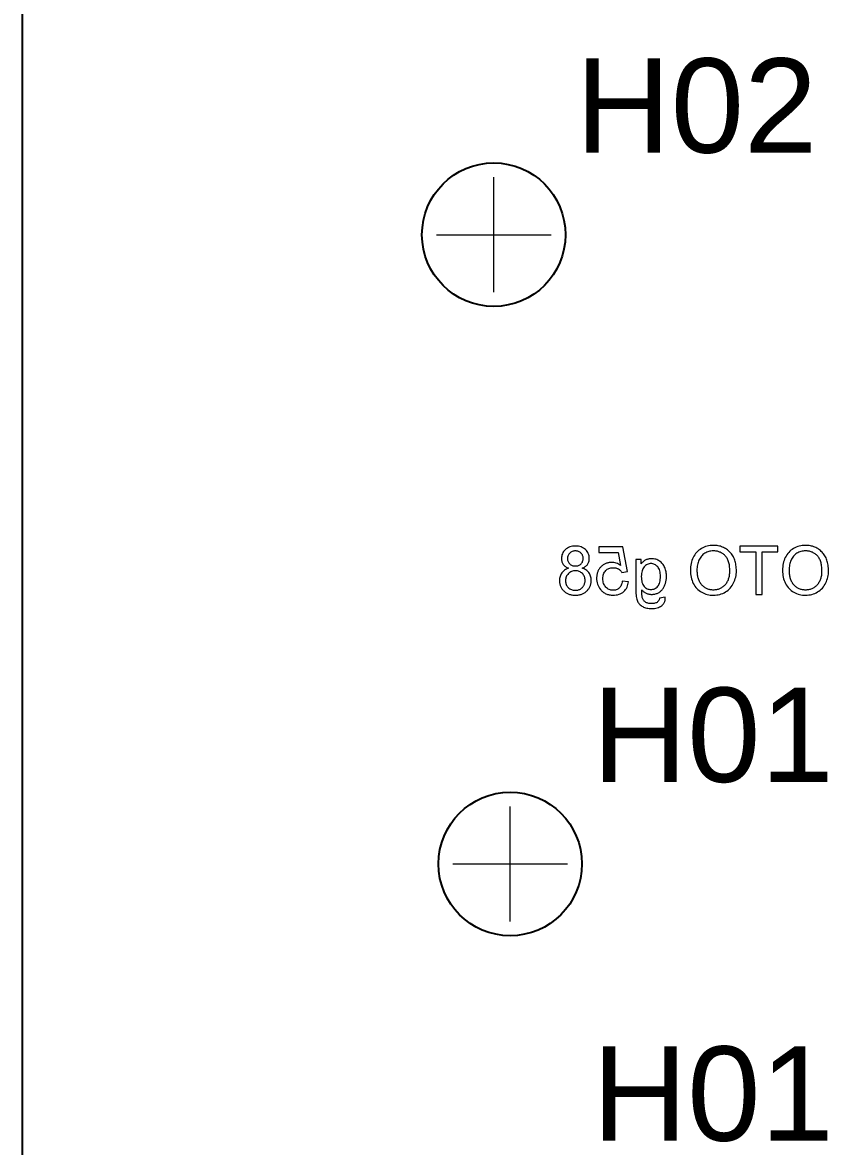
# Model space of a CAD drawing. Header units: millimetres. Extents: x 38 to 970, y 105 to 390.
# Drawn here: x 43.57 to 71.67, y 279.08 to 318.25 of the extents above; entities that cross this region are included whole.
import ezdxf

# ---------------------------------------------------------------- set-up
doc = ezdxf.new("R2010")
doc.units = ezdxf.units.MM
doc.linetypes.add('WP_HIDDEN', pattern=[2.3, 1.5, -0.8])
for name, color, linetype, lineweight in [('ANNOTATIONS', 7, 'CONTINUOUS', 18), ('HIDDEN', 7, 'WP_HIDDEN', 13), ('VISIBLE', 7, 'CONTINUOUS', 25)]:
    doc.layers.add(name, color=color, linetype=linetype, lineweight=lineweight)
doc.styles.add('CJK', font='Arial Unicode.ttf')

msp = doc.modelspace()

# ---------------------------------------------------------------- linework, layer by layer
at = {"layer": 'ANNOTATIONS'}
for p, q in [((59.99681, 308.85395), (59.99681, 312.85395)), ((57.99681, 310.85395), (61.99681, 310.85395)), ((60.57143, 286.92857), (60.57143, 290.92857)), ((58.57143, 288.92857), (62.57143, 288.92857))]:
    msp.add_line(p, q, dxfattribs=at)
at = {"layer": 'HIDDEN', "ltscale": 1.428571}
for p, q in [((62.74044, 299.99772), (62.69223, 299.98775)), ((62.79133, 300.0037), (62.74044, 299.99772)), ((62.84491, 300.00569), (62.79133, 300.0037)), ((62.89818, 300.00374), (62.84491, 300.00569)), ((62.94873, 299.9979), (62.89818, 300.00374)), ((62.99657, 299.98815), (62.94873, 299.9979)), ((67.43139, 300.00083), (67.37976, 299.98522)), ((67.48444, 300.01297), (67.43139, 300.00083)), ((67.53893, 300.02164), (67.48444, 300.01297)), ((67.59484, 300.02684), (67.53893, 300.02164)), ((67.65219, 300.02857), (67.59484, 300.02684)), ((67.69601, 300.02765), (67.65219, 300.02857)), ((67.73881, 300.02488), (67.69601, 300.02765)), ((67.7806, 300.02027), (67.73881, 300.02488)), ((67.82136, 300.01381), (67.7806, 300.02027)), ((67.86111, 300.0055), (67.82136, 300.01381)), ((67.89984, 299.99535), (67.86111, 300.0055)), ((67.93755, 299.98335), (67.89984, 299.99535)), ((68.57314, 299.99883), (68.57314, 299.80091)), ((69.90253, 299.99883), (68.57314, 299.99883)), ((69.90253, 299.80091), (69.90253, 299.99883)), ((70.64272, 300.00083), (70.5911, 299.98522)), ((70.69578, 300.01297), (70.64272, 300.00083)), ((70.75026, 300.02164), (70.69578, 300.01297)), ((70.80618, 300.02684), (70.75026, 300.02164)), ((70.86352, 300.02857), (70.80618, 300.02684)), ((70.90735, 300.02765), (70.86352, 300.02857)), ((70.95015, 300.02488), (70.90735, 300.02765)), ((70.99193, 300.02027), (70.95015, 300.02488)), ((71.0327, 300.01381), (70.99193, 300.02027)), ((71.07245, 300.0055), (71.0327, 300.01381)), ((71.11117, 299.99535), (71.07245, 300.0055)), ((71.14888, 299.98335), (71.11117, 299.99535)), ((62.35964, 299.61242), (62.35754, 299.56752)), ((62.36591, 299.65558), (62.35964, 299.61242)), ((62.37637, 299.697), (62.36591, 299.65558)), ((62.39101, 299.7367), (62.37637, 299.697)), ((62.40983, 299.77466), (62.39101, 299.7367)), ((62.43284, 299.81088), (62.40983, 299.77466)), ((62.46003, 299.84537), (62.43284, 299.81088)), ((62.4914, 299.87813), (62.46003, 299.84537)), ((62.5262, 299.90803), (62.4914, 299.87813)), ((62.56369, 299.93394), (62.5262, 299.90803)), ((62.60385, 299.95586), (62.56369, 299.93394)), ((62.57409, 299.62304), (62.57042, 299.59642)), ((62.58021, 299.64854), (62.57409, 299.62304)), ((62.58878, 299.67292), (62.58021, 299.64854)), ((62.5998, 299.69616), (62.58878, 299.67292)), ((62.61327, 299.71828), (62.5998, 299.69616)), ((62.6467, 299.9738), (62.60385, 299.95586)), ((62.62919, 299.73928), (62.61327, 299.71828)), ((62.64756, 299.75915), (62.62919, 299.73928)), ((62.69223, 299.98775), (62.6467, 299.9738)), ((62.66775, 299.77725), (62.64756, 299.75915)), ((62.68914, 299.79293), (62.66775, 299.77725)), ((62.71172, 299.80621), (62.68914, 299.79293)), ((62.73551, 299.81707), (62.71172, 299.80621)), ((62.76049, 299.82551), (62.73551, 299.81707)), ((62.78667, 299.83155), (62.76049, 299.82551)), ((62.81405, 299.83517), (62.78667, 299.83155)), ((62.84262, 299.83637), (62.81405, 299.83517)), ((62.87145, 299.83519), (62.84262, 299.83637)), ((62.89904, 299.83165), (62.87145, 299.83519)), ((62.92537, 299.82575), (62.89904, 299.83165)), ((62.95045, 299.81749), (62.92537, 299.82575)), ((62.97427, 299.80688), (62.95045, 299.81749)), ((62.99685, 299.7939), (62.97427, 299.80688)), ((63.04168, 299.97452), (62.99657, 299.98815)), ((63.01818, 299.77856), (62.99685, 299.7939)), ((63.03825, 299.76086), (63.01818, 299.77856)), ((63.05648, 299.74152), (63.03825, 299.76086)), ((63.08408, 299.95698), (63.04168, 299.97452)), ((63.07229, 299.72125), (63.05648, 299.74152)), ((63.08566, 299.70005), (63.07229, 299.72125)), ((63.12377, 299.93555), (63.08408, 299.95698)), ((63.0966, 299.67792), (63.08566, 299.70005)), ((63.10511, 299.65486), (63.0966, 299.67792)), ((63.11118, 299.63087), (63.10511, 299.65486)), ((63.11483, 299.60595), (63.11118, 299.63087)), ((63.11605, 299.58011), (63.11483, 299.60595)), ((63.16074, 299.91022), (63.12377, 299.93555)), ((63.19499, 299.88099), (63.16074, 299.91022)), ((63.22582, 299.8489), (63.19499, 299.88099)), ((63.25255, 299.81499), (63.22582, 299.8489)), ((63.27516, 299.77926), (63.25255, 299.81499)), ((63.29366, 299.7417), (63.27516, 299.77926)), ((63.30805, 299.70232), (63.29366, 299.7417)), ((63.31833, 299.66112), (63.30805, 299.70232)), ((63.3245, 299.61809), (63.31833, 299.66112)), ((63.32655, 299.57324), (63.3245, 299.61809)), ((63.66176, 299.97595), (63.66176, 299.77917)), ((64.49577, 299.97595), (63.66176, 299.97595)), ((63.66176, 299.77917), (64.33102, 299.77917)), ((64.33102, 299.77917), (64.4214, 299.32842)), ((64.65822, 299.11448), (64.49577, 299.97595)), ((66.94917, 299.60813), (66.92625, 299.55768)), ((66.97501, 299.65639), (66.94917, 299.60813)), ((67.00362, 299.70191), (66.97501, 299.65639)), ((67.035, 299.7447), (67.00362, 299.70191)), ((67.06915, 299.78475), (67.035, 299.7447)), ((67.10608, 299.82206), (67.06915, 299.78475)), ((67.14577, 299.85664), (67.10608, 299.82206)), ((67.18823, 299.88849), (67.14577, 299.85664)), ((67.2103, 299.62151), (67.18799, 299.58869)), ((67.23347, 299.9176), (67.18823, 299.88849)), ((67.23461, 299.65218), (67.2103, 299.62151)), ((67.2808, 299.94361), (67.23347, 299.9176)), ((67.26092, 299.68071), (67.23461, 299.65218)), ((67.28924, 299.70709), (67.26092, 299.68071)), ((67.32957, 299.96615), (67.2808, 299.94361)), ((67.31956, 299.73133), (67.28924, 299.70709)), ((67.35188, 299.75343), (67.31956, 299.73133)), ((67.37976, 299.98522), (67.32957, 299.96615)), ((67.38571, 299.77314), (67.35188, 299.75343)), ((67.42055, 299.79022), (67.38571, 299.77314)), ((67.45642, 299.80467), (67.42055, 299.79022)), ((67.49331, 299.81649), (67.45642, 299.80467)), ((67.53121, 299.82569), (67.49331, 299.81649)), ((67.57014, 299.83226), (67.53121, 299.82569)), ((67.61008, 299.8362), (67.57014, 299.83226)), ((67.65104, 299.83752), (67.61008, 299.8362)), ((67.68025, 299.83688), (67.65104, 299.83752)), ((67.70893, 299.83499), (67.68025, 299.83688)), ((67.73711, 299.83182), (67.70893, 299.83499)), ((67.76477, 299.8274), (67.73711, 299.83182)), ((67.79192, 299.82171), (67.76477, 299.8274)), ((67.81855, 299.81475), (67.79192, 299.82171)), ((67.84467, 299.80653), (67.81855, 299.81475)), ((67.87027, 299.79705), (67.84467, 299.80653)), ((67.89536, 299.7863), (67.87027, 299.79705)), ((67.91994, 299.77428), (67.89536, 299.7863)), ((67.944, 299.761), (67.91994, 299.77428)), ((67.97424, 299.96951), (67.93755, 299.98335)), ((67.96755, 299.74646), (67.944, 299.761)), ((67.99059, 299.73065), (67.96755, 299.74646)), ((68.00991, 299.95382), (67.97424, 299.96951)), ((68.01311, 299.71357), (67.99059, 299.73065)), ((68.04456, 299.93629), (68.00991, 299.95382)), ((68.03511, 299.69524), (68.01311, 299.71357)), ((68.05661, 299.67563), (68.03511, 299.69524)), ((68.07819, 299.91691), (68.04456, 299.93629)), ((68.07718, 299.65455), (68.05661, 299.67563)), ((68.09643, 299.63178), (68.07718, 299.65455)), ((68.11081, 299.89568), (68.07819, 299.91691)), ((68.11434, 299.60731), (68.09643, 299.63178)), ((68.1424, 299.87261), (68.11081, 299.89568)), ((68.13094, 299.58114), (68.11434, 299.60731)), ((68.17298, 299.8477), (68.1424, 299.87261)), ((68.20254, 299.82093), (68.17298, 299.8477)), ((68.23107, 299.79233), (68.20254, 299.82093)), ((68.25823, 299.76209), (68.23107, 299.79233)), ((68.28363, 299.73043), (68.25823, 299.76209)), ((68.30728, 299.69736), (68.28363, 299.73043)), ((68.32918, 299.66287), (68.30728, 299.69736)), ((68.34932, 299.62696), (68.32918, 299.66287)), ((68.36772, 299.58964), (68.34932, 299.62696)), ((68.57314, 299.80091), (69.12801, 299.80091)), ((69.12801, 299.80091), (69.12801, 298.32166)), ((69.34995, 299.80091), (69.90253, 299.80091)), ((69.34995, 298.32166), (69.34995, 299.80091)), ((70.16051, 299.60813), (70.13758, 299.55768)), ((70.18635, 299.65639), (70.16051, 299.60813)), ((70.21496, 299.70191), (70.18635, 299.65639)), ((70.24634, 299.7447), (70.21496, 299.70191)), ((70.28049, 299.78475), (70.24634, 299.7447)), ((70.31741, 299.82206), (70.28049, 299.78475)), ((70.35711, 299.85664), (70.31741, 299.82206)), ((70.39957, 299.88849), (70.35711, 299.85664)), ((70.42164, 299.62151), (70.39933, 299.58869)), ((70.4448, 299.9176), (70.39957, 299.88849)), ((70.44595, 299.65218), (70.42164, 299.62151)), ((70.49214, 299.94361), (70.4448, 299.9176)), ((70.47226, 299.68071), (70.44595, 299.65218)), ((70.50058, 299.70709), (70.47226, 299.68071)), ((70.5409, 299.96615), (70.49214, 299.94361)), ((70.53089, 299.73133), (70.50058, 299.70709)), ((70.56321, 299.75343), (70.53089, 299.73133)), ((70.5911, 299.98522), (70.5409, 299.96615)), ((70.59704, 299.77314), (70.56321, 299.75343)), ((70.63189, 299.79022), (70.59704, 299.77314)), ((70.66776, 299.80467), (70.63189, 299.79022)), ((70.70464, 299.81649), (70.66776, 299.80467)), ((70.74255, 299.82569), (70.70464, 299.81649)), ((70.78147, 299.83226), (70.74255, 299.82569)), ((70.82142, 299.8362), (70.78147, 299.83226)), ((70.86238, 299.83752), (70.82142, 299.8362)), ((70.89158, 299.83688), (70.86238, 299.83752)), ((70.92027, 299.83499), (70.89158, 299.83688)), ((70.94845, 299.83182), (70.92027, 299.83499)), ((70.97611, 299.8274), (70.94845, 299.83182)), ((71.00325, 299.82171), (70.97611, 299.8274)), ((71.02988, 299.81475), (71.00325, 299.82171)), ((71.056, 299.80653), (71.02988, 299.81475)), ((71.08161, 299.79705), (71.056, 299.80653)), ((71.1067, 299.7863), (71.08161, 299.79705)), ((71.13128, 299.77428), (71.1067, 299.7863)), ((71.15534, 299.761), (71.13128, 299.77428)), ((71.18557, 299.96951), (71.14888, 299.98335)), ((71.17889, 299.74646), (71.15534, 299.761)), ((71.20192, 299.73065), (71.17889, 299.74646)), ((71.22124, 299.95382), (71.18557, 299.96951)), ((71.22444, 299.71357), (71.20192, 299.73065)), ((71.2559, 299.93629), (71.22124, 299.95382)), ((71.24645, 299.69524), (71.22444, 299.71357)), ((71.26794, 299.67563), (71.24645, 299.69524)), ((71.28953, 299.91691), (71.2559, 299.93629)), ((71.28852, 299.65455), (71.26794, 299.67563)), ((71.30776, 299.63178), (71.28852, 299.65455)), ((71.32214, 299.89568), (71.28953, 299.91691)), ((71.32568, 299.60731), (71.30776, 299.63178)), ((71.35374, 299.87261), (71.32214, 299.89568)), ((71.34227, 299.58114), (71.32568, 299.60731)), ((71.38432, 299.8477), (71.35374, 299.87261)), ((71.41387, 299.82093), (71.38432, 299.8477)), ((71.44241, 299.79233), (71.41387, 299.82093)), ((71.46956, 299.76209), (71.44241, 299.79233)), ((71.49497, 299.73043), (71.46956, 299.76209)), ((71.51862, 299.69736), (71.49497, 299.73043)), ((71.54051, 299.66287), (71.51862, 299.69736)), ((71.56066, 299.62696), (71.54051, 299.66287)), ((71.57905, 299.58964), (71.56066, 299.62696)), ((62.35754, 299.56752), (62.3585, 299.53882)), ((62.3585, 299.53882), (62.36137, 299.51107)), ((62.36137, 299.51107), (62.36615, 299.48426)), ((62.36615, 299.48426), (62.37285, 299.45841)), ((62.37285, 299.45841), (62.38145, 299.4335)), ((62.38145, 299.4335), (62.39197, 299.40954)), ((62.39197, 299.40954), (62.40441, 299.38652)), ((62.40441, 299.38652), (62.41875, 299.36445)), ((62.41875, 299.36445), (62.43504, 299.34348)), ((62.43504, 299.34348), (62.45332, 299.32373)), ((62.45332, 299.32373), (62.47358, 299.30522)), ((62.47358, 299.30522), (62.49583, 299.28794)), ((62.49583, 299.28794), (62.52006, 299.2719)), ((62.52006, 299.2719), (62.54628, 299.25709)), ((62.5672, 299.21762), (62.53205, 299.20214)), ((62.54628, 299.25709), (62.57447, 299.24351)), ((62.60466, 299.23117), (62.5672, 299.21762)), ((62.57042, 299.59642), (62.56919, 299.56867)), ((62.56919, 299.56867), (62.57038, 299.54202)), ((62.57038, 299.54202), (62.57395, 299.51643)), ((62.57395, 299.51643), (62.57989, 299.4919)), ((62.57447, 299.24351), (62.60466, 299.23117)), ((62.57989, 299.4919), (62.58821, 299.46842)), ((62.58821, 299.46842), (62.59891, 299.44599)), ((62.59891, 299.44599), (62.61199, 299.42462)), ((62.61199, 299.42462), (62.62744, 299.40431)), ((62.62744, 299.40431), (62.64527, 299.38505)), ((62.64527, 299.38505), (62.66496, 299.36748)), ((62.66496, 299.36748), (62.68599, 299.35226)), ((62.68599, 299.35226), (62.70836, 299.33938)), ((62.70836, 299.33938), (62.73208, 299.32884)), ((62.73208, 299.32884), (62.75713, 299.32065)), ((62.75713, 299.32065), (62.78352, 299.31479)), ((62.78352, 299.31479), (62.81126, 299.31128)), ((62.81126, 299.31128), (62.84033, 299.31011)), ((62.84033, 299.31011), (62.87022, 299.31129)), ((62.87022, 299.31129), (62.89868, 299.31483)), ((62.89868, 299.31483), (62.92571, 299.32073)), ((62.92571, 299.32073), (62.9513, 299.32899)), ((62.9513, 299.32899), (62.97547, 299.33961)), ((62.97547, 299.33961), (62.99821, 299.35258)), ((62.99821, 299.35258), (63.01952, 299.36792)), ((63.01952, 299.36792), (63.0394, 299.38562)), ((63.0394, 299.38562), (63.05736, 299.40517)), ((63.05736, 299.40517), (63.07293, 299.42609)), ((63.07293, 299.42609), (63.0861, 299.44836)), ((63.07486, 299.23117), (63.10586, 299.24352)), ((63.11209, 299.22006), (63.07486, 299.23117)), ((63.0861, 299.44836), (63.09688, 299.47199)), ((63.09688, 299.47199), (63.10527, 299.49698)), ((63.10527, 299.49698), (63.11126, 299.52333)), ((63.10586, 299.24352), (63.13478, 299.25713)), ((63.11126, 299.52333), (63.11485, 299.55104)), ((63.14711, 299.20675), (63.11209, 299.22006)), ((63.11485, 299.55104), (63.11605, 299.58011)), ((63.13478, 299.25713), (63.16163, 299.27198)), ((63.16163, 299.27198), (63.18641, 299.28809)), ((63.18641, 299.28809), (63.20911, 299.30545)), ((63.20911, 299.30545), (63.22974, 299.32405)), ((63.22974, 299.32405), (63.24829, 299.34391)), ((63.24829, 299.34391), (63.26477, 299.36502)), ((63.26477, 299.36502), (63.27925, 299.3873)), ((63.27925, 299.3873), (63.2918, 299.41064)), ((63.2918, 299.41064), (63.30242, 299.43506)), ((63.30242, 299.43506), (63.31111, 299.46055)), ((63.31111, 299.46055), (63.31786, 299.48712)), ((63.31786, 299.48712), (63.32269, 299.51475)), ((63.32269, 299.51475), (63.32559, 299.54346)), ((63.32559, 299.54346), (63.32655, 299.57324)), ((63.68251, 299.22139), (63.66776, 299.2)), ((63.69844, 299.24211), (63.68251, 299.22139)), ((63.71554, 299.26215), (63.69844, 299.24211)), ((63.73383, 299.28151), (63.71554, 299.26215)), ((63.75298, 299.29993), (63.73383, 299.28151)), ((63.77266, 299.31717), (63.75298, 299.29993)), ((63.79287, 299.33322), (63.77266, 299.31717)), ((63.81363, 299.34808), (63.79287, 299.33322)), ((63.83492, 299.36175), (63.81363, 299.34808)), ((63.85674, 299.37423), (63.83492, 299.36175)), ((63.87911, 299.38552), (63.85674, 299.37423)), ((63.90201, 299.39563), (63.87911, 299.38552)), ((63.92544, 299.40454), (63.90201, 299.39563)), ((63.94941, 299.41227), (63.92544, 299.40454)), ((63.97392, 299.41881), (63.94941, 299.41227)), ((63.9536, 299.19449), (63.98312, 299.21199)), ((63.99896, 299.42416), (63.97392, 299.41881)), ((63.98312, 299.21199), (64.01455, 299.22631)), ((64.02454, 299.42832), (63.99896, 299.42416)), ((64.01455, 299.22631), (64.0479, 299.23745)), ((64.05066, 299.43129), (64.02454, 299.42832)), ((64.0479, 299.23745), (64.08316, 299.2454)), ((64.07731, 299.43307), (64.05066, 299.43129)), ((64.1045, 299.43367), (64.07731, 299.43307)), ((64.08316, 299.2454), (64.12033, 299.25017)), ((64.14574, 299.43202), (64.1045, 299.43367)), ((64.12033, 299.25017), (64.15942, 299.25176)), ((64.18652, 299.42709), (64.14574, 299.43202)), ((64.15942, 299.25176), (64.184, 299.25106)), ((64.184, 299.25106), (64.20797, 299.24894)), ((64.22683, 299.41887), (64.18652, 299.42709)), ((64.20797, 299.24894), (64.23133, 299.24541)), ((64.26667, 299.40735), (64.22683, 299.41887)), ((64.23133, 299.24541), (64.25409, 299.24047)), ((64.25409, 299.24047), (64.27623, 299.23411)), ((64.30605, 299.39255), (64.26667, 299.40735)), ((64.27623, 299.23411), (64.29777, 299.22635)), ((64.29777, 299.22635), (64.31871, 299.21717)), ((64.34497, 299.37446), (64.30605, 299.39255)), ((64.31871, 299.21717), (64.33903, 299.20657)), ((64.38342, 299.35308), (64.34497, 299.37446)), ((64.4214, 299.32842), (64.38342, 299.35308)), ((64.94881, 299.53663), (64.94881, 298.4864)), ((65.13872, 299.53663), (64.94881, 299.53663)), ((65.13872, 299.39019), (65.13872, 299.53663)), ((65.15646, 299.41125), (65.13872, 299.39019)), ((65.17479, 299.43095), (65.15646, 299.41125)), ((65.19371, 299.44929), (65.17479, 299.43095)), ((65.19667, 299.21687), (65.17966, 299.17998)), ((65.21323, 299.46627), (65.19371, 299.44929)), ((65.21677, 299.25033), (65.19667, 299.21687)), ((65.23333, 299.4819), (65.21323, 299.46627)), ((65.23997, 299.28037), (65.21677, 299.25033)), ((65.25402, 299.49616), (65.23333, 299.4819)), ((65.26534, 299.30691), (65.23997, 299.28037)), ((65.2753, 299.50907), (65.25402, 299.49616)), ((65.29199, 299.32992), (65.26534, 299.30691)), ((65.29717, 299.52062), (65.2753, 299.50907)), ((65.3199, 299.34938), (65.29199, 299.32992)), ((65.31963, 299.5308), (65.29717, 299.52062)), ((65.34268, 299.53963), (65.31963, 299.5308)), ((65.34908, 299.36531), (65.3199, 299.34938)), ((65.36632, 299.54711), (65.34268, 299.53963)), ((65.37953, 299.3777), (65.34908, 299.36531)), ((65.39055, 299.55322), (65.36632, 299.54711)), ((65.41125, 299.38655), (65.37953, 299.3777)), ((65.41537, 299.55798), (65.39055, 299.55322)), ((65.44424, 299.39186), (65.41125, 299.38655)), ((65.44078, 299.56137), (65.41537, 299.55798)), ((65.46678, 299.56341), (65.44078, 299.56137)), ((65.4785, 299.39363), (65.44424, 299.39186)), ((65.49337, 299.56409), (65.46678, 299.56341)), ((65.51218, 299.39188), (65.4785, 299.39363)), ((65.53305, 299.56284), (65.49337, 299.56409)), ((65.54457, 299.38665), (65.51218, 299.39188)), ((65.57142, 299.55908), (65.53305, 299.56284)), ((65.57567, 299.37794), (65.54457, 299.38665)), ((65.60848, 299.55283), (65.57142, 299.55908)), ((65.60549, 299.36574), (65.57567, 299.37794)), ((65.63402, 299.35005), (65.60549, 299.36574)), ((65.64424, 299.54407), (65.60848, 299.55283)), ((65.66126, 299.33088), (65.63402, 299.35005)), ((65.6787, 299.53281), (65.64424, 299.54407)), ((65.68722, 299.30822), (65.66126, 299.33088)), ((65.71185, 299.51904), (65.6787, 299.53281)), ((65.71189, 299.28208), (65.68722, 299.30822)), ((65.7437, 299.50278), (65.71185, 299.51904)), ((65.73441, 299.25251), (65.71189, 299.28208)), ((65.75393, 299.21955), (65.73441, 299.25251)), ((65.77424, 299.48401), (65.7437, 299.50278)), ((65.77045, 299.18322), (65.75393, 299.21955)), ((65.80324, 299.46294), (65.77424, 299.48401)), ((65.83047, 299.43978), (65.80324, 299.46294)), ((65.85594, 299.41453), (65.83047, 299.43978)), ((65.87963, 299.38719), (65.85594, 299.41453)), ((65.90156, 299.35776), (65.87963, 299.38719)), ((65.92171, 299.32623), (65.90156, 299.35776)), ((65.9401, 299.29262), (65.92171, 299.32623)), ((65.95671, 299.25691), (65.9401, 299.29262)), ((65.97146, 299.21974), (65.95671, 299.25691)), ((65.98424, 299.18173), (65.97146, 299.21974)), ((66.85288, 299.22004), (66.85136, 299.15795)), ((66.85747, 299.28047), (66.85288, 299.22004)), ((66.86511, 299.33924), (66.85747, 299.28047)), ((66.87581, 299.39634), (66.86511, 299.33924)), ((66.88957, 299.45178), (66.87581, 299.39634)), ((66.90638, 299.50556), (66.88957, 299.45178)), ((66.92625, 299.55768), (66.90638, 299.50556)), ((67.08125, 299.20948), (67.08016, 299.1591)), ((67.08449, 299.25824), (67.08125, 299.20948)), ((67.0899, 299.30536), (67.08449, 299.25824)), ((67.09747, 299.35087), (67.0899, 299.30536)), ((67.1072, 299.39474), (67.09747, 299.35087)), ((67.1191, 299.43699), (67.1072, 299.39474)), ((67.13316, 299.47762), (67.1191, 299.43699)), ((67.14938, 299.51661), (67.13316, 299.47762)), ((67.16768, 299.55372), (67.14938, 299.51661)), ((67.18799, 299.58869), (67.16768, 299.55372)), ((68.1462, 299.55329), (68.13094, 299.58114)), ((68.16014, 299.52373), (68.1462, 299.55329)), ((68.17274, 299.49249), (68.16014, 299.52373)), ((68.18403, 299.45955), (68.17274, 299.49249)), ((68.19398, 299.42492), (68.18403, 299.45955)), ((68.20261, 299.38859), (68.19398, 299.42492)), ((68.20991, 299.35057), (68.20261, 299.38859)), ((68.21588, 299.31086), (68.20991, 299.35057)), ((68.22053, 299.26945), (68.21588, 299.31086)), ((68.22384, 299.22635), (68.22053, 299.26945)), ((68.22584, 299.18156), (68.22384, 299.22635)), ((68.38436, 299.5509), (68.36772, 299.58964)), ((68.39925, 299.51075), (68.38436, 299.5509)), ((68.41239, 299.46918), (68.39925, 299.51075)), ((68.42378, 299.42619), (68.41239, 299.46918)), ((68.43341, 299.38178), (68.42378, 299.42619)), ((68.44129, 299.33596), (68.43341, 299.38178)), ((68.44742, 299.28872), (68.44129, 299.33596)), ((68.4518, 299.24006), (68.44742, 299.28872)), ((68.45443, 299.18999), (68.4518, 299.24006)), ((70.06422, 299.22004), (70.06269, 299.15795)), ((70.06881, 299.28047), (70.06422, 299.22004)), ((70.07645, 299.33924), (70.06881, 299.28047)), ((70.08715, 299.39634), (70.07645, 299.33924)), ((70.1009, 299.45178), (70.08715, 299.39634)), ((70.11771, 299.50556), (70.1009, 299.45178)), ((70.13758, 299.55768), (70.11771, 299.50556)), ((70.29258, 299.20948), (70.2915, 299.1591)), ((70.29583, 299.25824), (70.29258, 299.20948)), ((70.30123, 299.30536), (70.29583, 299.25824)), ((70.30881, 299.35087), (70.30123, 299.30536)), ((70.31854, 299.39474), (70.30881, 299.35087)), ((70.33043, 299.43699), (70.31854, 299.39474)), ((70.34449, 299.47762), (70.33043, 299.43699)), ((70.36072, 299.51661), (70.34449, 299.47762)), ((70.37902, 299.55372), (70.36072, 299.51661)), ((70.39933, 299.58869), (70.37902, 299.55372)), ((71.35754, 299.55329), (71.34227, 299.58114)), ((71.37147, 299.52373), (71.35754, 299.55329)), ((71.38408, 299.49249), (71.37147, 299.52373)), ((71.39536, 299.45955), (71.38408, 299.49249)), ((71.40532, 299.42492), (71.39536, 299.45955)), ((71.41394, 299.38859), (71.40532, 299.42492)), ((71.42124, 299.35057), (71.41394, 299.38859)), ((71.42722, 299.31086), (71.42124, 299.35057)), ((71.43186, 299.26945), (71.42722, 299.31086)), ((71.43518, 299.22635), (71.43186, 299.26945)), ((71.43717, 299.18156), (71.43518, 299.22635)), ((71.5957, 299.5509), (71.57905, 299.58964)), ((71.61059, 299.51075), (71.5957, 299.5509)), ((71.62372, 299.46918), (71.61059, 299.51075)), ((71.63511, 299.42619), (71.62372, 299.46918)), ((71.64475, 299.38178), (71.63511, 299.42619)), ((71.65263, 299.33596), (71.64475, 299.38178)), ((71.65876, 299.28872), (71.65263, 299.33596)), ((71.66314, 299.24006), (71.65876, 299.28872)), ((71.66577, 299.18999), (71.66314, 299.24006)), ((62.29016, 298.83923), (62.2889, 298.80101)), ((62.29394, 298.87609), (62.29016, 298.83923)), ((62.30024, 298.91159), (62.29394, 298.87609)), ((62.30907, 298.94573), (62.30024, 298.91159)), ((62.32041, 298.97852), (62.30907, 298.94573)), ((62.33427, 299.00994), (62.32041, 298.97852)), ((62.35065, 299.04001), (62.33427, 299.00994)), ((62.36956, 299.06872), (62.35065, 299.04001)), ((62.39087, 299.09578), (62.36956, 299.06872)), ((62.4145, 299.12091), (62.39087, 299.09578)), ((62.44042, 299.14412), (62.4145, 299.12091)), ((62.46866, 299.16539), (62.44042, 299.14412)), ((62.4992, 299.18473), (62.46866, 299.16539)), ((62.53205, 299.20214), (62.4992, 299.18473)), ((62.50095, 298.8351), (62.49941, 298.79872)), ((62.50559, 298.86987), (62.50095, 298.8351)), ((62.51332, 298.90303), (62.50559, 298.86987)), ((62.52415, 298.93458), (62.51332, 298.90303)), ((62.53806, 298.96452), (62.52415, 298.93458)), ((62.55507, 298.99285), (62.53806, 298.96452)), ((62.57517, 299.01958), (62.55507, 298.99285)), ((62.59837, 299.04469), (62.57517, 299.01958)), ((62.62388, 299.06748), (62.59837, 299.04469)), ((62.65096, 299.08724), (62.62388, 299.06748)), ((62.67958, 299.10395), (62.65096, 299.08724)), ((62.70977, 299.11762), (62.67958, 299.10395)), ((62.74151, 299.12826), (62.70977, 299.11762)), ((62.7748, 299.13586), (62.74151, 299.12826)), ((62.80965, 299.14042), (62.7748, 299.13586)), ((62.84605, 299.14194), (62.80965, 299.14042)), ((62.8816, 299.14043), (62.84605, 299.14194)), ((62.91559, 299.13593), (62.8816, 299.14043)), ((62.94802, 299.12842), (62.91559, 299.13593)), ((62.9789, 299.11791), (62.94802, 299.12842)), ((63.00823, 299.1044), (62.9789, 299.11791)), ((63.036, 299.08788), (63.00823, 299.1044)), ((63.06221, 299.06836), (63.036, 299.08788)), ((63.08687, 299.04584), (63.06221, 299.06836)), ((63.10926, 299.02106), (63.08687, 299.04584)), ((63.12867, 298.99478), (63.10926, 299.02106)), ((63.14509, 298.967), (63.12867, 298.99478)), ((63.15852, 298.93772), (63.14509, 298.967)), ((63.17994, 299.19125), (63.14711, 299.20675)), ((63.16897, 298.90694), (63.15852, 298.93772)), ((63.17643, 298.87466), (63.16897, 298.90694)), ((63.18091, 298.84087), (63.17643, 298.87466)), ((63.21057, 299.17354), (63.17994, 299.19125)), ((63.1824, 298.80559), (63.18091, 298.84087)), ((63.239, 299.15364), (63.21057, 299.17354)), ((63.26524, 299.13153), (63.239, 299.15364)), ((63.28927, 299.10723), (63.26524, 299.13153)), ((63.31111, 299.08073), (63.28927, 299.10723)), ((63.33055, 299.0523), (63.31111, 299.08073)), ((63.34739, 299.0222), (63.33055, 299.0523)), ((63.36165, 298.99045), (63.34739, 299.0222)), ((63.37331, 298.95703), (63.36165, 298.99045)), ((63.38239, 298.92195), (63.37331, 298.95703)), ((63.38887, 298.8852), (63.38239, 298.92195)), ((63.39275, 298.8468), (63.38887, 298.8852)), ((63.39405, 298.80673), (63.39275, 298.8468)), ((63.58341, 298.91979), (63.58282, 298.89025)), ((63.58282, 298.89025), (63.58489, 298.83429)), ((63.58518, 298.94866), (63.58341, 298.91979)), ((63.58489, 298.83429), (63.59111, 298.78027)), ((63.58813, 298.97685), (63.58518, 298.94866)), ((63.59226, 299.00436), (63.58813, 298.97685)), ((63.59756, 299.0312), (63.59226, 299.00436)), ((63.60405, 299.05735), (63.59756, 299.0312)), ((63.61172, 299.08282), (63.60405, 299.05735)), ((63.62057, 299.10761), (63.61172, 299.08282)), ((63.6306, 299.13173), (63.62057, 299.10761)), ((63.64181, 299.15516), (63.6306, 299.13173)), ((63.65419, 299.17792), (63.64181, 299.15516)), ((63.66776, 299.2), (63.65419, 299.17792)), ((63.80133, 298.87194), (63.80288, 298.91483)), ((63.80294, 298.82675), (63.80133, 298.87194)), ((63.80288, 298.91483), (63.80751, 298.95539)), ((63.80777, 298.78385), (63.80294, 298.82675)), ((63.80751, 298.95539), (63.81525, 298.99362)), ((63.81525, 298.99362), (63.82607, 299.02953)), ((63.82607, 299.02953), (63.83999, 299.06312)), ((63.83999, 299.06312), (63.85699, 299.09439)), ((63.85699, 299.09439), (63.8771, 299.12333)), ((63.8771, 299.12333), (63.90029, 299.14994)), ((63.90029, 299.14994), (63.92599, 299.17381)), ((63.92599, 299.17381), (63.9536, 299.19449)), ((64.33903, 299.20657), (64.35852, 299.19486)), ((64.35852, 299.19486), (64.37693, 299.1823)), ((64.37693, 299.1823), (64.39427, 299.1689)), ((64.39427, 299.1689), (64.41053, 299.15466)), ((64.41053, 299.15466), (64.42573, 299.13959)), ((64.42573, 299.13959), (64.43985, 299.12367)), ((64.43985, 299.12367), (64.4529, 299.10691)), ((64.4529, 299.10691), (64.46488, 299.08931)), ((64.46488, 299.08931), (64.65822, 299.11448)), ((65.14255, 298.99807), (65.14101, 298.94402)), ((65.14101, 298.94402), (65.14251, 298.88761)), ((65.14251, 298.88761), (65.14701, 298.83508)), ((65.14719, 299.0487), (65.14255, 298.99807)), ((65.14701, 298.83508), (65.15452, 298.78643)), ((65.15492, 299.09589), (65.14719, 299.0487)), ((65.16575, 299.13965), (65.15492, 299.09589)), ((65.17966, 299.17998), (65.16575, 299.13965)), ((65.78396, 299.14351), (65.77045, 299.18322)), ((65.79447, 299.10042), (65.78396, 299.14351)), ((65.80198, 299.05395), (65.79447, 299.10042)), ((65.79463, 298.78973), (65.80205, 298.83941)), ((65.80648, 299.00411), (65.80198, 299.05395)), ((65.80205, 298.83941), (65.8065, 298.89312)), ((65.80799, 298.95088), (65.80648, 299.00411)), ((65.8065, 298.89312), (65.80799, 298.95088)), ((65.99506, 299.14287), (65.98424, 299.18173)), ((66.0039, 299.10318), (65.99506, 299.14287)), ((66.01079, 299.06265), (66.0039, 299.10318)), ((66.0157, 299.02127), (66.01079, 299.06265)), ((66.01105, 298.8141), (66.01749, 298.87393)), ((66.01865, 298.97906), (66.0157, 299.02127)), ((66.01749, 298.87393), (66.01963, 298.93601)), ((66.01963, 298.93601), (66.01865, 298.97906)), ((66.85136, 299.15795), (66.85296, 299.09501)), ((66.85296, 299.09501), (66.85779, 299.03375)), ((66.85779, 299.03375), (66.86584, 298.97417)), ((66.86584, 298.97417), (66.8771, 298.91627)), ((66.8771, 298.91627), (66.89158, 298.86005)), ((66.89158, 298.86005), (66.90927, 298.80552)), ((67.08016, 299.1591), (67.0808, 299.1192)), ((67.0808, 299.1192), (67.08269, 299.08046)), ((67.08269, 299.08046), (67.08586, 299.04287)), ((67.08586, 299.04287), (67.09028, 299.00644)), ((67.09028, 299.00644), (67.09597, 298.97116)), ((67.09597, 298.97116), (67.10293, 298.93703)), ((67.10293, 298.93703), (67.11115, 298.90405)), ((67.11115, 298.90405), (67.12064, 298.87223)), ((67.12064, 298.87223), (67.13139, 298.84156)), ((67.13139, 298.84156), (67.1434, 298.81204)), ((68.16282, 298.80638), (68.17492, 298.83473)), ((68.17492, 298.83473), (68.18574, 298.86408)), ((68.18574, 298.86408), (68.19529, 298.89443)), ((68.19529, 298.89443), (68.20357, 298.92579)), ((68.20357, 298.92579), (68.21058, 298.95816)), ((68.21058, 298.95816), (68.21631, 298.99153)), ((68.21631, 298.99153), (68.22077, 299.02591)), ((68.22077, 299.02591), (68.22395, 299.06129)), ((68.22395, 299.06129), (68.22586, 299.09768)), ((68.2265, 299.13507), (68.22584, 299.18156)), ((68.22586, 299.09768), (68.2265, 299.13507)), ((68.38173, 298.76962), (68.40125, 298.82017)), ((68.40125, 298.82017), (68.41777, 298.87144)), ((68.41777, 298.87144), (68.43128, 298.92342)), ((68.43128, 298.92342), (68.44179, 298.97612)), ((68.44179, 298.97612), (68.4493, 299.02953)), ((68.4493, 299.02953), (68.45381, 299.08366)), ((68.45381, 299.08366), (68.45531, 299.1385)), ((68.45531, 299.1385), (68.45443, 299.18999)), ((70.06269, 299.15795), (70.0643, 299.09501)), ((70.0643, 299.09501), (70.06913, 299.03375)), ((70.06913, 299.03375), (70.07717, 298.97417)), ((70.07717, 298.97417), (70.08843, 298.91627)), ((70.08843, 298.91627), (70.10291, 298.86005)), ((70.10291, 298.86005), (70.12061, 298.80552)), ((70.2915, 299.1591), (70.29213, 299.1192)), ((70.29213, 299.1192), (70.29403, 299.08046)), ((70.29403, 299.08046), (70.29719, 299.04287)), ((70.29719, 299.04287), (70.30162, 299.00644)), ((70.30162, 299.00644), (70.30731, 298.97116)), ((70.30731, 298.97116), (70.31427, 298.93703)), ((70.31427, 298.93703), (70.32249, 298.90405)), ((70.32249, 298.90405), (70.33197, 298.87223)), ((70.33197, 298.87223), (70.34272, 298.84156)), ((70.34272, 298.84156), (70.35474, 298.81204)), ((71.37415, 298.80638), (71.38625, 298.83473)), ((71.38625, 298.83473), (71.39708, 298.86408)), ((71.39708, 298.86408), (71.40663, 298.89443)), ((71.40663, 298.89443), (71.41491, 298.92579)), ((71.41491, 298.92579), (71.42191, 298.95816)), ((71.42191, 298.95816), (71.42765, 298.99153)), ((71.42765, 298.99153), (71.4321, 299.02591)), ((71.4321, 299.02591), (71.43529, 299.06129)), ((71.43529, 299.06129), (71.4372, 299.09768)), ((71.43784, 299.13507), (71.43717, 299.18156)), ((71.4372, 299.09768), (71.43784, 299.13507)), ((71.59307, 298.76962), (71.61259, 298.82017)), ((71.61259, 298.82017), (71.62911, 298.87144)), ((71.62911, 298.87144), (71.64262, 298.92342)), ((71.64262, 298.92342), (71.65313, 298.97612)), ((71.65313, 298.97612), (71.66064, 299.02953)), ((71.66064, 299.02953), (71.66514, 299.08366)), ((71.66514, 299.08366), (71.66664, 299.1385)), ((71.66664, 299.1385), (71.66577, 299.18999)), ((62.2889, 298.80101), (62.2895, 298.77439)), ((62.2895, 298.77439), (62.29128, 298.74831)), ((62.29128, 298.74831), (62.29425, 298.72277)), ((62.29425, 298.72277), (62.29841, 298.69776)), ((62.29841, 298.69776), (62.30376, 298.67329)), ((62.30376, 298.67329), (62.3103, 298.64935)), ((62.3103, 298.64935), (62.31803, 298.62595)), ((62.31803, 298.62595), (62.32694, 298.60309)), ((62.32694, 298.60309), (62.33705, 298.58076)), ((62.33705, 298.58076), (62.34834, 298.55897)), ((62.34834, 298.55897), (62.36082, 298.53772)), ((62.36082, 298.53772), (62.37449, 298.517)), ((62.37449, 298.517), (62.38935, 298.49682)), ((62.38935, 298.49682), (62.4054, 298.47717)), ((62.4054, 298.47717), (62.42263, 298.45806)), ((62.42263, 298.45806), (62.44106, 298.43949)), ((62.44106, 298.43949), (62.46045, 298.42176)), ((62.49941, 298.79872), (62.50091, 298.76292)), ((62.50091, 298.76292), (62.50541, 298.72872)), ((62.50541, 298.72872), (62.51292, 298.69613)), ((62.51292, 298.69613), (62.52343, 298.66515)), ((62.52343, 298.66515), (62.53694, 298.63579)), ((62.53694, 298.63579), (62.55346, 298.60802)), ((62.55346, 298.60802), (62.57298, 298.58187)), ((62.57298, 298.58187), (62.59551, 298.55733)), ((62.59551, 298.55733), (62.62033, 298.53507)), ((62.62033, 298.53507), (62.64677, 298.51579)), ((62.64677, 298.51579), (62.67482, 298.49946)), ((62.67482, 298.49946), (62.70448, 298.48611)), ((62.70448, 298.48611), (62.73574, 298.47573)), ((62.73574, 298.47573), (62.76861, 298.46831)), ((62.76861, 298.46831), (62.8031, 298.46386)), ((62.8031, 298.46386), (62.83919, 298.46237)), ((62.83919, 298.46237), (62.86273, 298.46308)), ((62.86273, 298.46308), (62.88588, 298.4652)), ((62.88588, 298.4652), (62.90863, 298.46873)), ((62.90863, 298.46873), (62.931, 298.47367)), ((62.931, 298.47367), (62.95297, 298.48003)), ((62.95297, 298.48003), (62.97454, 298.48779)), ((62.97454, 298.48779), (62.99572, 298.49697)), ((62.99572, 298.49697), (63.01651, 298.50756)), ((63.01651, 298.50756), (63.03647, 298.51944)), ((63.03647, 298.51944), (63.05516, 298.53248)), ((63.05516, 298.53248), (63.07258, 298.54668)), ((63.07258, 298.54668), (63.08873, 298.56205)), ((63.08873, 298.56205), (63.10361, 298.57857)), ((63.10361, 298.57857), (63.11723, 298.59626)), ((63.11723, 298.59626), (63.12957, 298.61511)), ((63.12957, 298.61511), (63.14064, 298.63512)), ((63.14064, 298.63512), (63.15043, 298.65581)), ((63.15043, 298.65581), (63.15891, 298.67667)), ((63.15891, 298.67667), (63.16609, 298.69771)), ((63.16609, 298.69771), (63.17196, 298.71893)), ((63.17196, 298.71893), (63.17653, 298.74032)), ((63.17653, 298.74032), (63.17979, 298.7619)), ((63.17979, 298.7619), (63.18175, 298.78365)), ((63.18175, 298.78365), (63.1824, 298.80559)), ((63.2225, 298.42226), (63.24189, 298.44006)), ((63.24189, 298.44006), (63.26032, 298.45872)), ((63.26032, 298.45872), (63.27755, 298.47795)), ((63.27755, 298.47795), (63.2936, 298.49775)), ((63.2936, 298.49775), (63.30846, 298.51811)), ((63.30846, 298.51811), (63.32213, 298.53904)), ((63.32213, 298.53904), (63.33461, 298.56054)), ((63.33461, 298.56054), (63.34591, 298.5826)), ((63.34591, 298.5826), (63.35601, 298.60524)), ((63.35601, 298.60524), (63.36493, 298.62844)), ((63.36493, 298.62844), (63.37265, 298.6522)), ((63.37265, 298.6522), (63.37919, 298.67654)), ((63.37919, 298.67654), (63.38454, 298.70144)), ((63.38454, 298.70144), (63.3887, 298.72691)), ((63.3887, 298.72691), (63.39167, 298.75295)), ((63.39167, 298.75295), (63.39346, 298.77956)), ((63.39346, 298.77956), (63.39405, 298.80673)), ((63.59111, 298.78027), (63.60148, 298.72818)), ((63.60148, 298.72818), (63.61599, 298.67803)), ((63.61599, 298.67803), (63.63466, 298.6298)), ((63.63466, 298.6298), (63.65747, 298.5835)), ((63.65747, 298.5835), (63.68442, 298.53913)), ((63.68442, 298.53913), (63.71553, 298.49669)), ((63.71553, 298.49669), (63.73615, 298.47203)), ((63.73615, 298.47203), (63.7577, 298.44897)), ((63.7577, 298.44897), (63.78016, 298.42749)), ((63.78016, 298.42749), (63.80355, 298.4076)), ((63.81581, 298.74324), (63.80777, 298.78385)), ((63.82707, 298.70491), (63.81581, 298.74324)), ((63.84155, 298.66887), (63.82707, 298.70491)), ((63.85925, 298.63512), (63.84155, 298.66887)), ((63.88016, 298.60366), (63.85925, 298.63512)), ((63.90429, 298.57449), (63.88016, 298.60366)), ((63.93075, 298.54821), (63.90429, 298.57449)), ((63.95864, 298.52544), (63.93075, 298.54821)), ((63.98795, 298.50617), (63.95864, 298.52544)), ((64.0187, 298.4904), (63.98795, 298.50617)), ((64.05087, 298.47814), (64.0187, 298.4904)), ((64.08448, 298.46938), (64.05087, 298.47814)), ((64.11952, 298.46412), (64.08448, 298.46938)), ((64.15598, 298.46237), (64.11952, 298.46412)), ((64.18631, 298.46362), (64.15598, 298.46237)), ((64.21551, 298.46734), (64.18631, 298.46362)), ((64.24358, 298.47355), (64.21551, 298.46734)), ((64.27053, 298.48225), (64.24358, 298.47355)), ((64.29635, 298.49343), (64.27053, 298.48225)), ((64.32105, 298.5071), (64.29635, 298.49343)), ((64.34462, 298.52325), (64.32105, 298.5071)), ((64.36706, 298.54188), (64.34462, 298.52325)), ((64.38795, 298.56299), (64.36706, 298.54188)), ((64.40685, 298.58654), (64.38795, 298.56299)), ((64.42377, 298.61254), (64.40685, 298.58654)), ((64.43871, 298.64099), (64.42377, 298.61254)), ((64.45166, 298.67189), (64.43871, 298.64099)), ((64.46262, 298.70523), (64.45166, 298.67189)), ((64.47161, 298.74103), (64.46262, 298.70523)), ((64.4786, 298.77927), (64.47161, 298.74103)), ((64.69483, 298.76097), (64.4786, 298.77927)), ((64.52951, 298.42119), (64.56376, 298.45453)), ((64.56376, 298.45453), (64.59412, 298.49047)), ((64.59412, 298.49047), (64.6206, 298.52903)), ((64.6206, 298.52903), (64.6432, 298.5702)), ((64.6432, 298.5702), (64.66193, 298.61398)), ((64.66193, 298.61398), (64.67678, 298.66036)), ((64.67678, 298.66036), (64.68774, 298.70936)), ((64.68774, 298.70936), (64.69483, 298.76097)), ((64.94881, 298.4864), (64.94971, 298.41805)), ((65.15452, 298.78643), (65.16503, 298.74166)), ((65.15817, 298.48068), (65.1753, 298.46142)), ((65.15867, 298.38865), (65.15817, 298.48068)), ((65.16503, 298.74166), (65.17855, 298.70077)), ((65.1753, 298.46142), (65.19295, 298.44341)), ((65.17855, 298.70077), (65.19506, 298.66376)), ((65.19295, 298.44341), (65.21112, 298.42663)), ((65.19506, 298.66376), (65.21458, 298.63063)), ((65.21112, 298.42663), (65.22981, 298.41111)), ((65.21458, 298.63063), (65.23711, 298.60137)), ((65.23711, 298.60137), (65.26185, 298.57577)), ((65.26185, 298.57577), (65.28802, 298.55357)), ((65.28802, 298.55357), (65.31562, 298.5348)), ((65.31562, 298.5348), (65.34465, 298.51943)), ((65.34465, 298.51943), (65.37511, 298.50748)), ((65.37511, 298.50748), (65.407, 298.49895)), ((65.407, 298.49895), (65.44032, 298.49383)), ((65.44032, 298.49383), (65.47507, 298.49212)), ((65.47507, 298.49212), (65.51007, 298.49383)), ((65.51007, 298.49383), (65.54357, 298.49898)), ((65.54357, 298.49898), (65.57557, 298.50756)), ((65.57557, 298.50756), (65.60606, 298.51958)), ((65.60606, 298.51958), (65.63506, 298.53502)), ((65.63506, 298.53502), (65.66255, 298.5539)), ((65.66255, 298.5539), (65.68854, 298.57621)), ((65.68854, 298.57621), (65.71303, 298.60195)), ((65.71303, 298.60195), (65.73529, 298.63142)), ((65.73529, 298.63142), (65.75457, 298.66494)), ((65.75457, 298.66494), (65.77089, 298.7025)), ((65.77089, 298.7025), (65.78425, 298.74409)), ((65.78425, 298.74409), (65.79463, 298.78973)), ((65.80663, 298.42333), (65.82689, 298.44098)), ((65.82689, 298.44098), (65.84626, 298.46005)), ((65.84626, 298.46005), (65.86475, 298.48053)), ((65.86475, 298.48053), (65.88235, 298.50241)), ((65.88235, 298.50241), (65.89897, 298.52529)), ((65.89897, 298.52529), (65.91453, 298.54873)), ((65.91453, 298.54873), (65.929, 298.57273)), ((65.929, 298.57273), (65.94241, 298.5973)), ((65.94241, 298.5973), (65.95475, 298.62243)), ((65.95475, 298.62243), (65.96601, 298.64812)), ((65.96601, 298.64812), (65.98531, 298.70119)), ((65.98531, 298.70119), (66.00033, 298.75652)), ((66.00033, 298.75652), (66.01105, 298.8141)), ((66.90927, 298.80552), (66.93019, 298.75266)), ((66.93019, 298.75266), (66.95432, 298.70148)), ((66.95432, 298.70148), (66.9814, 298.65267)), ((66.9814, 298.65267), (67.01116, 298.60692)), ((67.01116, 298.60692), (67.04361, 298.56422)), ((67.04361, 298.56422), (67.07873, 298.52458)), ((67.07873, 298.52458), (67.11654, 298.488)), ((67.11654, 298.488), (67.15703, 298.45447)), ((67.1434, 298.81204), (67.15668, 298.78368)), ((67.15668, 298.78368), (67.17122, 298.75646)), ((67.15703, 298.45447), (67.2002, 298.424)), ((67.17122, 298.75646), (67.18703, 298.73041)), ((67.18703, 298.73041), (67.20411, 298.7055)), ((67.20411, 298.7055), (67.22244, 298.68175)), ((67.22244, 298.68175), (67.24205, 298.65915)), ((67.24205, 298.65915), (67.26263, 298.63781)), ((67.26263, 298.63781), (67.2839, 298.61786)), ((67.2839, 298.61786), (67.30587, 298.59927)), ((67.30587, 298.59927), (67.32853, 298.58207)), ((67.32853, 298.58207), (67.35188, 298.56624)), ((67.35188, 298.56624), (67.37593, 298.55179)), ((67.37593, 298.55179), (67.40067, 298.53871)), ((67.40067, 298.53871), (67.4261, 298.52701)), ((67.4261, 298.52701), (67.45222, 298.51669)), ((67.45222, 298.51669), (67.47903, 298.50774)), ((67.47903, 298.50774), (67.50654, 298.50017)), ((67.50654, 298.50017), (67.53474, 298.49398)), ((67.53474, 298.49398), (67.56364, 298.48916)), ((67.56364, 298.48916), (67.59322, 298.48572)), ((67.59322, 298.48572), (67.6235, 298.48365)), ((67.6235, 298.48365), (67.65448, 298.48297)), ((67.65448, 298.48297), (67.6849, 298.48365)), ((67.6849, 298.48365), (67.71467, 298.48569)), ((67.71467, 298.48569), (67.7438, 298.4891)), ((67.7438, 298.4891), (67.77228, 298.49387)), ((67.77228, 298.49387), (67.80011, 298.5)), ((67.80011, 298.5), (67.82729, 298.5075)), ((67.82729, 298.5075), (67.85382, 298.51636)), ((67.85382, 298.51636), (67.87971, 298.52658)), ((67.87971, 298.52658), (67.90495, 298.53817)), ((67.90495, 298.53817), (67.92954, 298.55112)), ((67.92954, 298.55112), (67.95348, 298.56543)), ((67.95348, 298.56543), (67.97678, 298.5811)), ((67.97678, 298.5811), (67.99942, 298.59814)), ((67.99942, 298.59814), (68.02142, 298.61654)), ((68.02142, 298.61654), (68.04277, 298.63631)), ((68.04277, 298.63631), (68.06347, 298.65743)), ((68.06347, 298.65743), (68.08321, 298.67974)), ((68.07663, 298.40746), (68.12184, 298.43736)), ((68.08321, 298.67974), (68.10168, 298.70306)), ((68.10168, 298.70306), (68.11888, 298.72738)), ((68.11888, 298.72738), (68.1348, 298.75271)), ((68.12184, 298.43736), (68.16422, 298.46988)), ((68.1348, 298.75271), (68.14944, 298.77904)), ((68.14944, 298.77904), (68.16282, 298.80638)), ((68.16422, 298.46988), (68.20378, 298.50501)), ((68.20378, 298.50501), (68.24051, 298.54274)), ((68.24051, 298.54274), (68.27442, 298.58309)), ((68.27442, 298.58309), (68.30551, 298.62604)), ((68.30551, 298.62604), (68.33377, 298.67161)), ((68.33377, 298.67161), (68.35921, 298.71978)), ((68.35921, 298.71978), (68.38173, 298.76962)), ((70.12061, 298.80552), (70.14152, 298.75266)), ((70.14152, 298.75266), (70.16566, 298.70148)), ((70.16566, 298.70148), (70.19274, 298.65267)), ((70.19274, 298.65267), (70.2225, 298.60692)), ((70.2225, 298.60692), (70.25495, 298.56422)), ((70.25495, 298.56422), (70.29007, 298.52458)), ((70.29007, 298.52458), (70.32788, 298.488)), ((70.32788, 298.488), (70.36837, 298.45447)), ((70.35474, 298.81204), (70.36802, 298.78368)), ((70.36802, 298.78368), (70.38256, 298.75646)), ((70.36837, 298.45447), (70.41154, 298.424)), ((70.38256, 298.75646), (70.39837, 298.73041)), ((70.39837, 298.73041), (70.41544, 298.7055)), ((70.41544, 298.7055), (70.43378, 298.68175)), ((70.43378, 298.68175), (70.45338, 298.65915)), ((70.45338, 298.65915), (70.47397, 298.63781)), ((70.47397, 298.63781), (70.49524, 298.61786)), ((70.49524, 298.61786), (70.51721, 298.59927)), ((70.51721, 298.59927), (70.53987, 298.58207)), ((70.53987, 298.58207), (70.56322, 298.56624)), ((70.56322, 298.56624), (70.58726, 298.55179)), ((70.58726, 298.55179), (70.612, 298.53871)), ((70.612, 298.53871), (70.63743, 298.52701)), ((70.63743, 298.52701), (70.66356, 298.51669)), ((70.66356, 298.51669), (70.69037, 298.50774)), ((70.69037, 298.50774), (70.71788, 298.50017)), ((70.71788, 298.50017), (70.74608, 298.49398)), ((70.74608, 298.49398), (70.77497, 298.48916)), ((70.77497, 298.48916), (70.80456, 298.48572)), ((70.80456, 298.48572), (70.83484, 298.48365)), ((70.83484, 298.48365), (70.86581, 298.48297)), ((70.86581, 298.48297), (70.89623, 298.48365)), ((70.89623, 298.48365), (70.92601, 298.48569)), ((70.92601, 298.48569), (70.95514, 298.4891)), ((70.95514, 298.4891), (70.98361, 298.49387)), ((70.98361, 298.49387), (71.01144, 298.5)), ((71.01144, 298.5), (71.03863, 298.5075)), ((71.03863, 298.5075), (71.06516, 298.51636)), ((71.06516, 298.51636), (71.09105, 298.52658)), ((71.09105, 298.52658), (71.11628, 298.53817)), ((71.11628, 298.53817), (71.14087, 298.55112)), ((71.14087, 298.55112), (71.16482, 298.56543)), ((71.16482, 298.56543), (71.18811, 298.5811)), ((71.18811, 298.5811), (71.21076, 298.59814)), ((71.21076, 298.59814), (71.23276, 298.61654)), ((71.23276, 298.61654), (71.25411, 298.63631)), ((71.25411, 298.63631), (71.27481, 298.65743)), ((71.27481, 298.65743), (71.29455, 298.67974)), ((71.28797, 298.40746), (71.33317, 298.43736)), ((71.29455, 298.67974), (71.31302, 298.70306)), ((71.31302, 298.70306), (71.33021, 298.72738)), ((71.33021, 298.72738), (71.34613, 298.75271)), ((71.33317, 298.43736), (71.37556, 298.46988)), ((71.34613, 298.75271), (71.36078, 298.77904)), ((71.36078, 298.77904), (71.37415, 298.80638)), ((71.37556, 298.46988), (71.41512, 298.50501)), ((71.41512, 298.50501), (71.45185, 298.54274)), ((71.45185, 298.54274), (71.48576, 298.58309)), ((71.48576, 298.58309), (71.51685, 298.62604)), ((71.51685, 298.62604), (71.54511, 298.67161)), ((71.54511, 298.67161), (71.57054, 298.71978)), ((71.57054, 298.71978), (71.59307, 298.76962)), ((62.46045, 298.42176), (62.4806, 298.40517)), ((62.4806, 298.40517), (62.5015, 298.38973)), ((62.5015, 298.38973), (62.52314, 298.37543)), ((62.52314, 298.37543), (62.54554, 298.36227)), ((62.54554, 298.36227), (62.56869, 298.35026)), ((62.56869, 298.35026), (62.59259, 298.33939)), ((62.59259, 298.33939), (62.61724, 298.32966)), ((62.61724, 298.32966), (62.64264, 298.32108)), ((62.64264, 298.32108), (62.6688, 298.31365)), ((62.6688, 298.31365), (62.6957, 298.30735)), ((62.6957, 298.30735), (62.72335, 298.30221)), ((62.72335, 298.30221), (62.75176, 298.2982)), ((62.75176, 298.2982), (62.78091, 298.29534)), ((62.78091, 298.29534), (62.84148, 298.29305)), ((62.84148, 298.29305), (62.90204, 298.29535)), ((62.90204, 298.29535), (62.93119, 298.29822)), ((62.93119, 298.29822), (62.9596, 298.30224)), ((62.9596, 298.30224), (62.98725, 298.30741)), ((62.98725, 298.30741), (63.01415, 298.31373)), ((63.01415, 298.31373), (63.04031, 298.32119)), ((63.04031, 298.32119), (63.06571, 298.32981)), ((63.06571, 298.32981), (63.09036, 298.33957)), ((63.09036, 298.33957), (63.11426, 298.35048)), ((63.11426, 298.35048), (63.13741, 298.36254)), ((63.13741, 298.36254), (63.15981, 298.37575)), ((63.15981, 298.37575), (63.18145, 298.3901)), ((63.18145, 298.3901), (63.20235, 298.40561)), ((63.20235, 298.40561), (63.2225, 298.42226)), ((63.80355, 298.4076), (63.82785, 298.38931)), ((63.82785, 298.38931), (63.85308, 298.3726)), ((63.85308, 298.3726), (63.87923, 298.35749)), ((63.87923, 298.35749), (63.9063, 298.34396)), ((63.9063, 298.34396), (63.93428, 298.33203)), ((63.93428, 298.33203), (63.96319, 298.32169)), ((63.96319, 298.32169), (63.99302, 298.31294)), ((63.99302, 298.31294), (64.02378, 298.30578)), ((64.02378, 298.30578), (64.05545, 298.30021)), ((64.05545, 298.30021), (64.08804, 298.29624)), ((64.08804, 298.29624), (64.12155, 298.29385)), ((64.12155, 298.29385), (64.15598, 298.29305)), ((64.15598, 298.29305), (64.21187, 298.29506)), ((64.21187, 298.29506), (64.26513, 298.30106)), ((64.26513, 298.30106), (64.31577, 298.31107)), ((64.31577, 298.31107), (64.36377, 298.32509)), ((64.36377, 298.32509), (64.40915, 298.34311)), ((64.40915, 298.34311), (64.4519, 298.36513)), ((64.4519, 298.36513), (64.49202, 298.39116)), ((64.49202, 298.39116), (64.52951, 298.42119)), ((64.94971, 298.41805), (64.95242, 298.35487)), ((64.95242, 298.35487), (64.95693, 298.29685)), ((64.95693, 298.29685), (64.96325, 298.244)), ((64.96325, 298.244), (64.97138, 298.19632)), ((64.97138, 298.19632), (64.98131, 298.1538)), ((64.98131, 298.1538), (64.99304, 298.11645)), ((64.99304, 298.11645), (65.00658, 298.08427)), ((65.00658, 298.08427), (65.02208, 298.05544)), ((65.02208, 298.05544), (65.03969, 298.02817)), ((65.16131, 298.31393), (65.15867, 298.38865)), ((65.1661, 298.25652), (65.16131, 298.31393)), ((65.1693, 298.2343), (65.1661, 298.25652)), ((65.17304, 298.2164), (65.1693, 298.2343)), ((65.18069, 298.19138), (65.17304, 298.2164)), ((65.18992, 298.16778), (65.18069, 298.19138)), ((65.20071, 298.14562), (65.18992, 298.16778)), ((65.21308, 298.12488), (65.20071, 298.14562)), ((65.22703, 298.10557), (65.21308, 298.12488)), ((65.24254, 298.0877), (65.22703, 298.10557)), ((65.22981, 298.41111), (65.24902, 298.39682)), ((65.25963, 298.07125), (65.24254, 298.0877)), ((65.24902, 298.39682), (65.26875, 298.38377)), ((65.27829, 298.05624), (65.25963, 298.07125)), ((65.26875, 298.38377), (65.28899, 298.37197)), ((65.29876, 298.04283), (65.27829, 298.05624)), ((65.28899, 298.37197), (65.30975, 298.36141)), ((65.32127, 298.03121), (65.29876, 298.04283)), ((65.30975, 298.36141), (65.33104, 298.35209)), ((65.33104, 298.35209), (65.35283, 298.34402)), ((65.35283, 298.34402), (65.37515, 298.33718)), ((65.37515, 298.33718), (65.39799, 298.33159)), ((65.39799, 298.33159), (65.42134, 298.32725)), ((65.42134, 298.32725), (65.44522, 298.32414)), ((65.44522, 298.32414), (65.46961, 298.32228)), ((65.46961, 298.32228), (65.49452, 298.32166)), ((65.49452, 298.32166), (65.52539, 298.32236)), ((65.52539, 298.32236), (65.55538, 298.32448)), ((65.55538, 298.32448), (65.58449, 298.32801)), ((65.58449, 298.32801), (65.61271, 298.33295)), ((65.61271, 298.33295), (65.64005, 298.33931)), ((65.64005, 298.33931), (65.6665, 298.34707)), ((65.6665, 298.34707), (65.69207, 298.35625)), ((65.68842, 298.04283), (65.66662, 298.03121)), ((65.70845, 298.05624), (65.68842, 298.04283)), ((65.69207, 298.35625), (65.71675, 298.36684)), ((65.72206, 298.06761), (65.70845, 298.05624)), ((65.71675, 298.36684), (65.74055, 298.37885)), ((65.73427, 298.08055), (65.72206, 298.06761)), ((65.74508, 298.09506), (65.73427, 298.08055)), ((65.74055, 298.37885), (65.76346, 298.39226)), ((65.7545, 298.11115), (65.74508, 298.09506)), ((65.76253, 298.12881), (65.7545, 298.11115)), ((65.76916, 298.14805), (65.76253, 298.12881)), ((65.76346, 298.39226), (65.78548, 298.40709)), ((65.7744, 298.16885), (65.76916, 298.14805)), ((65.77824, 298.19123), (65.7744, 298.16885)), ((65.97845, 298.22098), (65.77824, 298.19123)), ((65.78548, 298.40709), (65.80663, 298.42333)), ((65.9398, 298.03092), (65.94842, 298.04894)), ((65.94842, 298.04894), (65.95596, 298.06774)), ((65.95596, 298.06774), (65.96241, 298.08731)), ((65.96241, 298.08731), (65.96779, 298.10766)), ((65.96779, 298.10766), (65.97209, 298.12878)), ((65.97209, 298.12878), (65.97743, 298.17333)), ((65.97743, 298.17333), (65.97845, 298.22098)), ((67.2002, 298.424), (67.24605, 298.39659)), ((67.24605, 298.39659), (67.29371, 298.37232)), ((67.29371, 298.37232), (67.34229, 298.35129)), ((67.34229, 298.35129), (67.39181, 298.3335)), ((67.39181, 298.3335), (67.44226, 298.31894)), ((67.44226, 298.31894), (67.49363, 298.30761)), ((67.49363, 298.30761), (67.54593, 298.29953)), ((67.54593, 298.29953), (67.59917, 298.29467)), ((67.59917, 298.29467), (67.65333, 298.29305)), ((67.65333, 298.29305), (67.71175, 298.29484)), ((67.71175, 298.29484), (67.76859, 298.3002)), ((67.76859, 298.3002), (67.82387, 298.30914)), ((67.82387, 298.30914), (67.87756, 298.32166)), ((67.87756, 298.32166), (67.92969, 298.33774)), ((67.92969, 298.33774), (67.98024, 298.35741)), ((67.98024, 298.35741), (68.02922, 298.38065)), ((68.02922, 298.38065), (68.07663, 298.40746)), ((69.12801, 298.32166), (69.34995, 298.32166)), ((70.41154, 298.424), (70.45739, 298.39659)), ((70.45739, 298.39659), (70.50504, 298.37232)), ((70.50504, 298.37232), (70.55363, 298.35129)), ((70.55363, 298.35129), (70.60315, 298.3335)), ((70.60315, 298.3335), (70.65359, 298.31894)), ((70.65359, 298.31894), (70.70497, 298.30761)), ((70.70497, 298.30761), (70.75727, 298.29953)), ((70.75727, 298.29953), (70.8105, 298.29467)), ((70.8105, 298.29467), (70.86467, 298.29305)), ((70.86467, 298.29305), (70.92309, 298.29484)), ((70.92309, 298.29484), (70.97993, 298.3002)), ((70.97993, 298.3002), (71.0352, 298.30914)), ((71.0352, 298.30914), (71.0889, 298.32166)), ((71.0889, 298.32166), (71.14103, 298.33774)), ((71.14103, 298.33774), (71.19158, 298.35741)), ((71.19158, 298.35741), (71.24056, 298.38065)), ((71.24056, 298.38065), (71.28797, 298.40746)), ((65.03969, 298.02817), (65.0594, 298.00246)), ((65.0594, 298.00246), (65.08123, 297.9783)), ((65.08123, 297.9783), (65.10517, 297.95569)), ((65.10517, 297.95569), (65.13121, 297.93465)), ((65.13121, 297.93465), (65.15937, 297.91515)), ((65.15937, 297.91515), (65.18963, 297.89721)), ((65.18963, 297.89721), (65.22185, 297.88113)), ((65.22185, 297.88113), (65.25588, 297.86718)), ((65.25588, 297.86718), (65.29171, 297.85539)), ((65.29171, 297.85539), (65.32935, 297.84573)), ((65.34581, 298.02138), (65.32127, 298.03121)), ((65.32935, 297.84573), (65.36879, 297.83822)), ((65.37239, 298.01333), (65.34581, 298.02138)), ((65.36879, 297.83822), (65.41004, 297.83286)), ((65.40101, 298.00708), (65.37239, 298.01333)), ((65.43167, 298.00261), (65.40101, 298.00708)), ((65.41004, 297.83286), (65.45309, 297.82964)), ((65.46436, 297.99993), (65.43167, 298.00261)), ((65.45309, 297.82964), (65.49795, 297.82857)), ((65.49909, 297.99903), (65.46436, 297.99993)), ((65.49795, 297.82857), (65.55099, 297.8301)), ((65.5314, 297.99993), (65.49909, 297.99903)), ((65.56194, 298.00261), (65.5314, 297.99993)), ((65.55099, 297.8301), (65.60141, 297.83468)), ((65.59074, 298.00708), (65.56194, 298.00261)), ((65.61779, 298.01333), (65.59074, 298.00708)), ((65.60141, 297.83468), (65.64923, 297.84233)), ((65.64308, 298.02138), (65.61779, 298.01333)), ((65.66662, 298.03121), (65.64308, 298.02138)), ((65.64923, 297.84233), (65.69444, 297.85303)), ((65.69444, 297.85303), (65.73704, 297.86678)), ((65.73704, 297.86678), (65.77703, 297.88359)), ((65.77703, 297.88359), (65.8144, 297.90346)), ((65.8144, 297.90346), (65.84917, 297.92639)), ((65.84917, 297.92639), (65.86536, 297.939)), ((65.86536, 297.939), (65.88047, 297.95239)), ((65.88047, 297.95239), (65.8945, 297.96655)), ((65.8945, 297.96655), (65.90745, 297.98148)), ((65.90745, 297.98148), (65.91931, 297.99719)), ((65.91931, 297.99719), (65.9301, 298.01367)), ((65.9301, 298.01367), (65.9398, 298.03092))]:
    msp.add_line(p, q, dxfattribs=at)
at = {"layer": 'VISIBLE'}
msp.add_line((43.57143, 198.92857), (43.57143, 343.92857), dxfattribs=at)
for centre in [(59.99681, 310.85395), (60.57143, 288.92857)]:
    msp.add_circle(centre, 2.5, dxfattribs=at)

# ---------------------------------------------------------------- texts
at = {"layer": 'ANNOTATIONS', "style": 'CJK'}
for s, p in [('H02', (62.85395, 313.71109)), ('H01', (63.42857, 291.78571)), ('H01', (63.42857, 279.28571))]:
    msp.add_text(s, height=3.285714, dxfattribs=at).set_placement(p)

doc.saveas('drawing.dxf')
